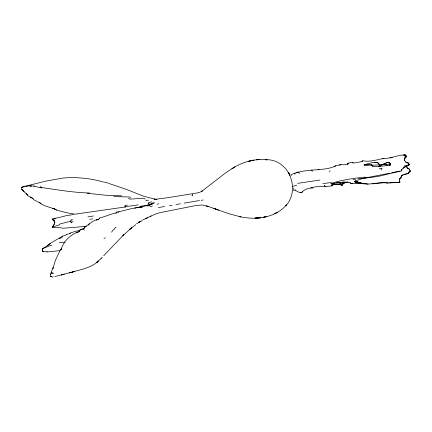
<?xml version="1.0" encoding="UTF-8"?>
<svg xmlns="http://www.w3.org/2000/svg" width="432" height="432" viewBox="0 0 432 432"><rect width="100%" height="100%" fill="white"/><g stroke="black" fill="none" stroke-linecap="round" stroke-linejoin="round"><path stroke-width="0.65" d="M399.762 182.245L399.762 181.138L399.762 182.245L389.594 182.882L398.012 182.32L393.73 182.509M336.004 182.952L347.069 182.029L350.212 182.914L351.427 183.751L360.191 183.465L360.358 183.119L355.315 182.704L354.969 181.003M125.059 207.252L125.075 205.729L127.354 205.054M64.503 216.211L52.137 219.051L52.331 219.64L53.887 220.574L54.68 223.328C54.032 224.737 52.618 226.093 52.272 227.399L61.771 227.853L62.802 228.285L86.238 226.352M52.272 227.399L52.202 226.951M99.446 218.079L99.473 218.511L99.446 218.079C105.16 216.653 110.468 214.067 116.327 212.83L117.023 211.961C125.35 210.713 133.52 207.225 142.247 207.203L139.752 206.928L134.579 208.294M322.888 183.654L330.901 182.552L332.024 183.19L330.755 183.654M338.477 182.898L339.26 182.758L341.469 185.128L342.446 184.972L343.985 181.948M360.191 183.465L360.272 182.99L354.964 182.142M364.111 164.749L364.187 165.089L371.509 165.218L372.902 166.396C378.578 166.568 384.237 165.812 389.918 165.505L390.479 164.128L389.399 162.794C385.798 161.816 383.265 165.272 379.863 165.499L377.46 162.432L373.286 162.297L364.106 164.851L365.467 164.592M364.187 165.089L371.488 164.57L372.654 165.224L379.22 164.959M358.166 178.762L365.645 178.081L364.446 177.104C353.446 178.373 342.479 179.771 332.024 183.19M377.46 162.432L378.67 163.701M390.134 164.959L390.031 163.577L389.399 162.794M401.36 175.77L400.891 177.957L399.562 179.156L400.928 178.184C400.529 174.064 405.805 174.145 408.613 173.351L409.045 171.941L410.4 171.288L409.104 168.89L407.587 168.178L406.247 166.271M389.918 165.505L390.479 164.128L390.031 163.577M89.608 192.991C73.651 192.667 57.515 189.794 41.677 187.553L40.77 187.051L39.739 187.51L37.811 187.142L33.647 185.868L30.37 186.122L27.805 185.792L26.876 186.424L24.305 186.203L21.67 187.315L21.605 189.329L23.409 190.809M99.484 218.198L98.577 219.294L95.78 219.969L92.502 221.546L89.311 223.862L88.571 225.223M41.677 187.553L41.618 188.179L40.176 186.597M293.69 189.68L293.873 188.023M76.669 232.508L79.207 231.579L80.071 229.862L83.192 228.917L84.078 228.344L84.661 227.119L86.108 226.276L84.785 226.654L84.904 227.113L84.078 228.344L80.071 229.862L79.207 231.579C70.897 234.187 63.563 240.975 61.166 249.475L59.875 250.787C58.088 255.145 55.372 259.211 54.356 263.963C53.168 268.218 50.663 272.122 50.279 276.475L51.181 276.194M51.413 273.618L51.543 272.554L53.665 273.289L51.413 273.618L50.393 274.369M341.474 185.02L342.446 184.972L341.469 185.128L340.411 184.545L341.145 182.266M325.485 186.484L324.572 185.803L324.265 186.035L325.485 186.484L331.636 185.971L331.83 184.88L332.775 183.508L339.881 182.515M348.446 163.091L347.603 164.354L348.446 163.091L352.512 162.27L353.695 162.994L356.427 162.659L361.854 161.579L362.777 160.731C369.797 162.243 377.077 159.683 383.983 158.344C391.387 158.706 398.072 154.629 405.329 154.958L406.307 155.914L405.794 157.696L404.39 158.549L404.627 160.861M53.887 220.574L54.022 219.899L52.137 219.051M391.597 172.643L401.301 170.98L401.657 169.225M401.35 175.986L403.736 174.587L408.488 173.605L409.045 171.941M84.904 227.113L84.785 226.654M61.166 249.475L61.582 248.092L60.491 249.89M53.244 226.454L54.853 222.664L54.022 219.899M401.301 170.98L401.841 169.636L403.904 167.503L408.586 165.575L409.412 164.241L408.316 162.929L405.74 162.135L404.644 160.331L404.482 158.36L406.08 157.205L405.697 155.704L405.259 155.012L403.661 155.061M140.519 206.253L147.636 205.222L146.27 205.691L147.793 205.195L148.608 202.889L151.637 201.744M66.668 234.722L62.602 236.147L50.377 243.302L49.307 244.539L42.671 248.557L42.26 251.008L42.466 251.456L47.093 251.937L59.751 250.673M381.17 170.003L382.018 168.134L379.269 168.896M50.279 276.475L51.273 276.291L52.164 277.182L53.347 276.691M33.82 187.094L34.198 186.311M42.671 248.557L42.341 249.248L42.466 251.456M361.957 161.784L362.464 160.785M111.661 232.168L112.763 230.159L113.999 229.651L114.745 228.188L116.186 227.162M342.252 184.988L343.197 183.4L345.384 182.515L344.558 182.12M342.997 181.877L342.943 183.827L345.362 182.655L348.133 182.039M409.412 164.241L408.586 165.575M62.645 236.266L61.814 237.605L59.233 238.626M72.733 219.807L71.129 220.072L70.33 221.346L60.102 223.889L59.065 224.953L52.283 227.183M139.174 221.643L138.58 222.572L136.582 223.754M403.132 168.431L403.958 167.2L408.65 164.954L408.337 164.009L408.796 165.24L408.65 164.954L404.044 166.012M352.345 162.508L352.512 162.27L353.041 163.156M286.61 204.698C275.535 217.939 255.555 220.46 239.528 216.545L240.921 216.934L229.516 213.872L206.496 205.88L208.121 206.48L202.106 205.006L196.42 205.438L160.742 212.501L157.027 213.489L150.093 216.427M285.989 205.594L285.714 205.983C300.942 189.41 288.965 158.701 265.567 159.716L267.079 159.856L262.456 159.451L256.581 159.759L257.855 159.689M347.603 164.354L348.446 163.199M331.636 185.971L332.278 185.112C335.821 183.762 339.671 184.648 343.197 183.4M118.46 212.647L118.957 212.004M147.793 205.195L149.477 204.881L151.956 203.186L154.381 202.802L151.06 204.082L150.158 205.178L139.752 206.928M340.789 164.754L345.341 164.716L348.035 163.868M101.385 258.125L96.838 262.483L97.988 261.484C90.18 268.38 79.088 269.903 69.358 272.878L71.231 272.268L61.344 274.909L64.314 274.282M293.35 190.372L295.223 190.145L297.929 191.867L300.856 192.726L301.52 192.737L302.654 191.554M70.373 232.945L69.417 233.744L71.852 232.438L79.979 230.191M123.05 235.456L123.763 234.706L103.675 255.76M135.81 224.683L129.713 229.279L131.944 227.518L122.693 235.834M301.52 192.737C304.198 189.011 308.686 188.077 313.054 187.952M334.417 166.925L335.61 165.834L340.994 164.527M89.311 223.862L84.661 227.119M24.305 186.203L23.215 187.18L21.67 187.315M330.205 170.807L329.627 171.32L329.783 171.898M138.591 222.863L140.422 221.233L139.428 222.097L142.052 220.693M405.74 162.135L408.067 163.145L408.316 162.929M201.593 191.446L225.855 172.703L234.922 166.903L231.898 168.728C240.149 163.323 249.89 159.926 259.772 159.586M335.61 165.834C330.345 168.599 323.887 169.279 317.93 169.533M405.832 156.314L406.307 155.914M129.713 229.279L130.113 228.965M50.377 243.302L47.374 245.489M101.12 258.266L102.33 257.321M201.555 191.516L202.365 190.885L199.854 192.251L197.24 192.942L166.887 197.824L155.423 199.276L154.111 199.12L156.206 199.319M319.118 169.652C309.685 170.159 299.646 170.824 290.984 174.766L291.476 175.549M405.259 155.012L403.796 155.207M145.778 218.781L147.793 217.561L142.555 220.072M151.119 215.968L147.128 217.841M408.996 172.141L410.281 171.434M151.011 204.385L152.096 203.801M324.572 185.803L323.422 186.408L319.302 186.354L310.667 187.569M115.76 213.208L117.045 212.609L117.023 211.961M103.961 238.459L105.359 237.816M42.709 248.675L48.983 246.019L51.802 245.311M21.865 187.407L22.896 186.948M383.983 158.344L382.282 158.83M404.217 157.216L405.815 156.557M97.454 219.656L96.439 220.061L98.577 219.294M66.609 234.635L68.612 233.842M52.558 268.342L53.611 267.926L52.672 268.196M296.784 185.134L292.453 186.521M296.033 172.476L298.258 172.103M385.09 163.328L387.472 162.535L389.615 163.031M381.715 164.84L384.134 163.847L385.889 164.16L387.142 164.938L390.15 164.43M378.394 166.617L381.083 165.769M61.933 274.79L54.853 276.545M53.984 218.749L55.912 218.219M157.064 204.266L158.814 203.796M400.054 171.202L378.216 176.407L365.645 178.081M339.266 165.148L340.281 164.889M28.382 185.458L45.635 181.175L62.764 178.07L73.229 177.336L77.512 177.649M389.448 173.254L365.65 177.871M30.37 186.122L31.282 185.917M365.261 177.779L355.261 180.835L355.315 182.704M64.924 215.941L73.586 214.483M147.566 206.021L149.002 205.713M138.073 204.779C134.006 206.096 129.654 205.562 125.626 206.885L125.075 205.729M201.139 200.383L203.099 199.973M352.593 183.508L351.427 183.751L350.05 182.655M158.387 207.49L164.738 206.561M29.77 185.668L31.244 185.798M145.795 200.605L148.603 200.108M366.795 164.36L368.123 164.128M87.923 216.94L93.388 215.978M169.42 205.74L172.071 205.27M175.975 204.584L180.5 203.785M184.248 203.126L199.541 200.54M387.995 183.038L389.399 182.79M71.296 222.113L71.431 222.723L70.33 221.346L71.296 222.113L73.213 221.794M301.779 192.488L300.229 192.623M319.945 180.047L297.686 183.352M42.428 251.343L43.384 251.203M342.252 182.326L344.239 182.056M89.764 219.278L92.767 218.873M353.009 179.777L355.547 179.453M398.056 182.331L399.924 182.11M59.249 242.692L65.151 242.12M387.142 164.938L379.512 164.333L377.46 162.54L374.425 162.653M354.98 181.505L356.967 181.31L358.447 182.515L360.823 182.822L362.313 183.6C370.894 185.328 379.658 181.321 388.152 183.011L383.692 182.758L372.335 183.881M389.885 157.885L392.321 157.653M76.394 213.991L125.145 206.998M150.19 206.507L152.129 206.339M257.564 218.009L260.89 217.728L254.918 218.155L257.564 218.009L255.35 218.133M340.411 184.545L332.057 184.766M359.057 183.238L360.266 183.206M332.689 183.67L334.708 183.622M121.759 195.853L106.115 195.275L87.14 193.261M113.686 196.582L129.643 196.997L130.723 197.834M358.29 182.434L356.951 181.737L356.967 181.31L358.29 182.434C361.487 183.503 364.921 183.098 368.048 184.178M26.222 193.228L28.318 196.025L32.427 198.002L33.971 199.859L40.532 203.197L41.272 204.05C46.019 206.917 51.872 207.419 56.489 210.033C62.942 211.853 69.325 213.581 76.037 214.175M354.704 181.645L356.951 181.737L354.98 181.613M77.96 177.811C86.195 178.232 94.646 179.399 102.449 181.872M154.791 199.422L156.929 199.627M27.805 185.792L25.839 185.992L26.876 186.424M53.644 208.699L52.877 208.521L54.853 208.861M155.423 199.276L143.629 196.214L126.414 189.421L109.139 183.535M52.877 208.521L54.324 208.78L56.489 210.033M103.097 181.91L106.893 182.655L108.497 183.389M213.899 208.456L218.819 210.227M215.179 208.85L217.237 209.536M39.371 202.732L41.089 203.537L40.532 203.197M30.224 197.132L33.253 198.877M128.423 198.364L129.811 199.147L143.824 198.234L145.298 199.141M22.799 190.021L21.8 189.421L27.707 195.215M297.81 172.157L299.689 173.324M151.06 204.082L152.485 205.087M312.682 171.164L311.353 170.041M83.192 228.917L84.359 230.067M406.393 166.666L407.003 167.638M23.711 191.203L24.127 191.927M405.13 155.083L405.594 155.903M408.067 163.145L408.618 164.133M289.58 174.447L288.598 172.6L290.012 175.527M410.4 171.288L409.104 168.89L407.614 168.615L407.587 168.178M148.608 202.889L149.477 204.881M372.902 166.396L372.719 165.883L371.509 165.218L371.488 164.57M71.01 219.715L71.129 220.072M46.975 251.581L47.093 251.937M295.11 189.794L295.223 190.145M379.512 164.333L379.863 165.499M332.014 183.686L332.278 185.112M400.891 177.957L399.568 178.94L399.757 181.348M294.851 173.07L294.932 174.199M192.553 194.692L192.094 195.561L192.553 194.692M98.096 260.982L96.601 262.521L98.096 260.982M277.576 212.22L274.563 213.759L277.576 212.22M266.074 216.653L263.234 217.318L266.074 216.653M74.709 271.35L71.788 272.279L74.709 271.35M251.267 160.623L248.654 161.314L254.081 160.126L251.267 160.623"/></g></svg>
